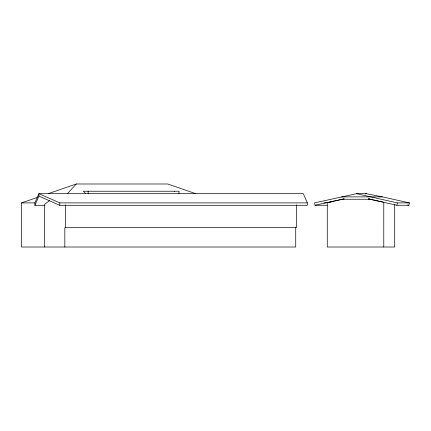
<?xml version="1.0" encoding="UTF-8"?>
<svg xmlns="http://www.w3.org/2000/svg" width="431" height="431" viewBox="0 0 431 431"><rect width="100%" height="100%" fill="white"/><g stroke="black" fill="none" stroke-linecap="round" stroke-linejoin="round"><path stroke-width="0.65" d="M44.635 247.011L44.635 204.272L49.463 200.706M34.916 205.307L38.93 196.121L38.903 193.686L303.322 193.686L307.346 202.899L307.308 205.307L59.769 205.307L59.812 202.899L38.903 193.686L34.879 202.899L34.916 205.307L45.007 205.307M396.876 205.264L397.398 202.899L409.45 202.899L408.927 205.264L396.876 205.264L368.597 198.96M67.403 193.686L76.276 183.989L167.686 183.989L195.685 193.664M295.731 227.622L295.731 247.011L21.55 247.011L21.55 202.899L37.459 197.403M48.277 193.664L76.276 183.989M365.105 194.004L366.388 193.686L382.405 196.886L409.45 202.899M344.229 198.885L327.269 202.667L327.269 247.011L394.704 247.011L394.704 204.235M366.388 193.686L356.572 193.686L314.495 202.899L315.013 205.264L327.064 205.264M315.013 205.264L343.954 198.853M328.476 202.468L323.864 202.899M329.763 202.182L332.339 201.611M341.535 196.886L382.405 196.886M342.058 199.251L369.9 199.257L368.521 198.939M327.91 202.667L329.198 202.667M21.55 202.899L34.916 202.899M59.812 202.899L307.346 202.899M368.704 198.89L370.45 199.262M407.64 204.978L408.927 205.264M397.398 202.899L356.572 193.686M370.779 199.337L383.779 202.231L383.784 247.011M38.93 196.121L59.769 205.307M174.205 191.235L174.507 191.542M85.747 193.659L83.355 191.235L179 191.235L179 193.659M296.463 204.784L296.463 227.622L64.828 227.622L64.828 247.011M88.145 191.235L88.145 193.659M65.56 204.784L65.56 227.622"/></g></svg>
